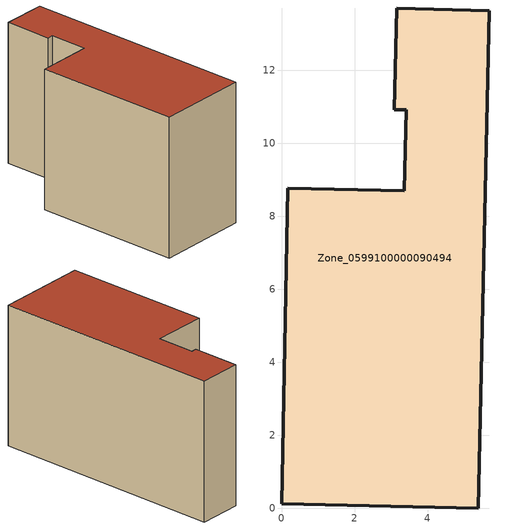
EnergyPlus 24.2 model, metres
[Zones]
Zone_0599100000090494
 floor ground (C_G): 0,0.12 0.17,8.76 3.36,8.69 3.41,10.91 3.09,10.91 3.16,13.7 5.69,13.63 5.39,0 z0
 wall outside (C_F): 0.17,8.76 0,0.12 5.39,0 5.69,13.63 3.16,13.7 3.09,10.91 3.41,10.91 3.36,8.69 0.17,8.76 z0:8.33
 roof outside (C_R): 3.41,10.91 3.36,8.69 0.17,8.76 0,0.12 5.39,0 5.69,13.63 3.16,13.7 3.09,10.91 z8.33
[BUILDING]
Pand.0599100000090494: North Axis=0; Terrain=City; Loads Convergence Tolerance Value=0.04; Temperature Convergence Tolerance Value=0.4; Solar Distribution=FullExterior; Maximum Number of Warmup Days=25; Minimum Number of Warmup Days=1
[Site:Location]
Rotterdam.The.Hague.AP_ZH_NLD Design_Conditions: Latitude=51.96; Longitude=4.45; Time Zone=1; Elevation=-4.5
[SITE:GROUNDTEMPERATURE:BUILDINGSURFACE]
18, 18, 18, 18, 18, 18, 18, 18, 18, 18, 18, 18
[MATERIAL] Thermal Absorptance=0.9; Solar Absorptance=0.7; Visible Absorptance=0.7
Name | Roughness | Thickness | Conductivity | Density | Specific Heat
G.TI.1975-1991 | MediumSmooth | 0.15 | 0.288461 | 540 | 1210
F.TI.1975-1991 | Rough | 0.3 | 0.230769 | 1920 | 840
R.TI.1975-1991 | MediumRough | 0.2 | 0.153846 | 1500 | 1000
[CONSTRUCTION]
C_G: G.TI.1975-1991
C_F: F.TI.1975-1991
C_R: R.TI.1975-1991
[ZONE]
Zone_0599100000090494: Type=1; Multiplier=1; Ceiling Height=Autocalculate; Volume=Autocalculate; Floor Area=autocalculate; Part of Total Floor Area=Yes
[ZONEINFILTRATION:DESIGNFLOWRATE]
Infil_Zone_0599100000090494: Zone or ZoneList or Space or SpaceList=Zone_0599100000090494; Schedule=AlwaysOn; Design Flow Rate Calculation Method=Flow/Area; Flow Rate per Floor Area=0.003; Constant Term Coefficient=1; Temperature Term Coefficient=0; Velocity Term Coefficient=0; Velocity Squared Term Coefficient=0
[HVACTEMPLATE:ZONE:IDEALLOADSAIRSYSTEM]
Zone_0599100000090494: Maximum Heating Supply Air Temperature=50; Minimum Cooling Supply Air Temperature=13; Maximum Heating Supply Air Humidity Ratio=0.0156; Minimum Cooling Supply Air Humidity Ratio=0.0077; Heating Limit=NoLimit; Cooling Limit=NoLimit; Dehumidification Control Type=ConstantSensibleHeatRatio; Cooling Sensible Heat Ratio=0.7; Dehumidification Setpoint=60; Humidification Control Type=None; Humidification Setpoint=30; Outdoor Air Method=None; Outdoor Air Flow Rate per Person=0.00944; Outdoor Air Flow Rate per Zone Floor Area=0; Outdoor Air Flow Rate per Zone=0; Demand Controlled Ventilation Type=None; Outdoor Air Economizer Type=NoEconomizer; Heat Recovery Type=None; Sensible Heat Recovery Effectiveness=0.7; Latent Heat Recovery Effectiveness=0.65
[ZONECONTROL:THERMOSTAT]
ThermostatControl_Zone_0599100000090494: Zone or ZoneList=Zone_0599100000090494; Control Type Schedule=DualSetpointControlType; Control 1=Thermostat_Zone_0599100000090494; Temperature Difference Between Cutout And Setpoint=0
[THERMOSTATSETPOINT:DUALSETPOINT]
Thermostat_Zone_0599100000090494: Heating Setpoint Temperature Schedule=HeatingSetpoint_Zone_0599100000090494; Cooling Setpoint Temperature Schedule=CoolingSetpoint_Zone_0599100000090494
[SCHEDULE:COMPACT]
HeatingSetpoint_Zone_0599100000090494: Through: 12/31, For: AllDays, Until: 24:00, 21
CoolingSetpoint_Zone_0599100000090494: Through: 12/31, For: AllDays, Until: 24:00, 24
DualSetpointControlType: Through: 12/31, For: AllDays, Until: 24:00, 4
AlwaysOn: Through: 12/31, For: AllDays, Until: 24:00, 1
